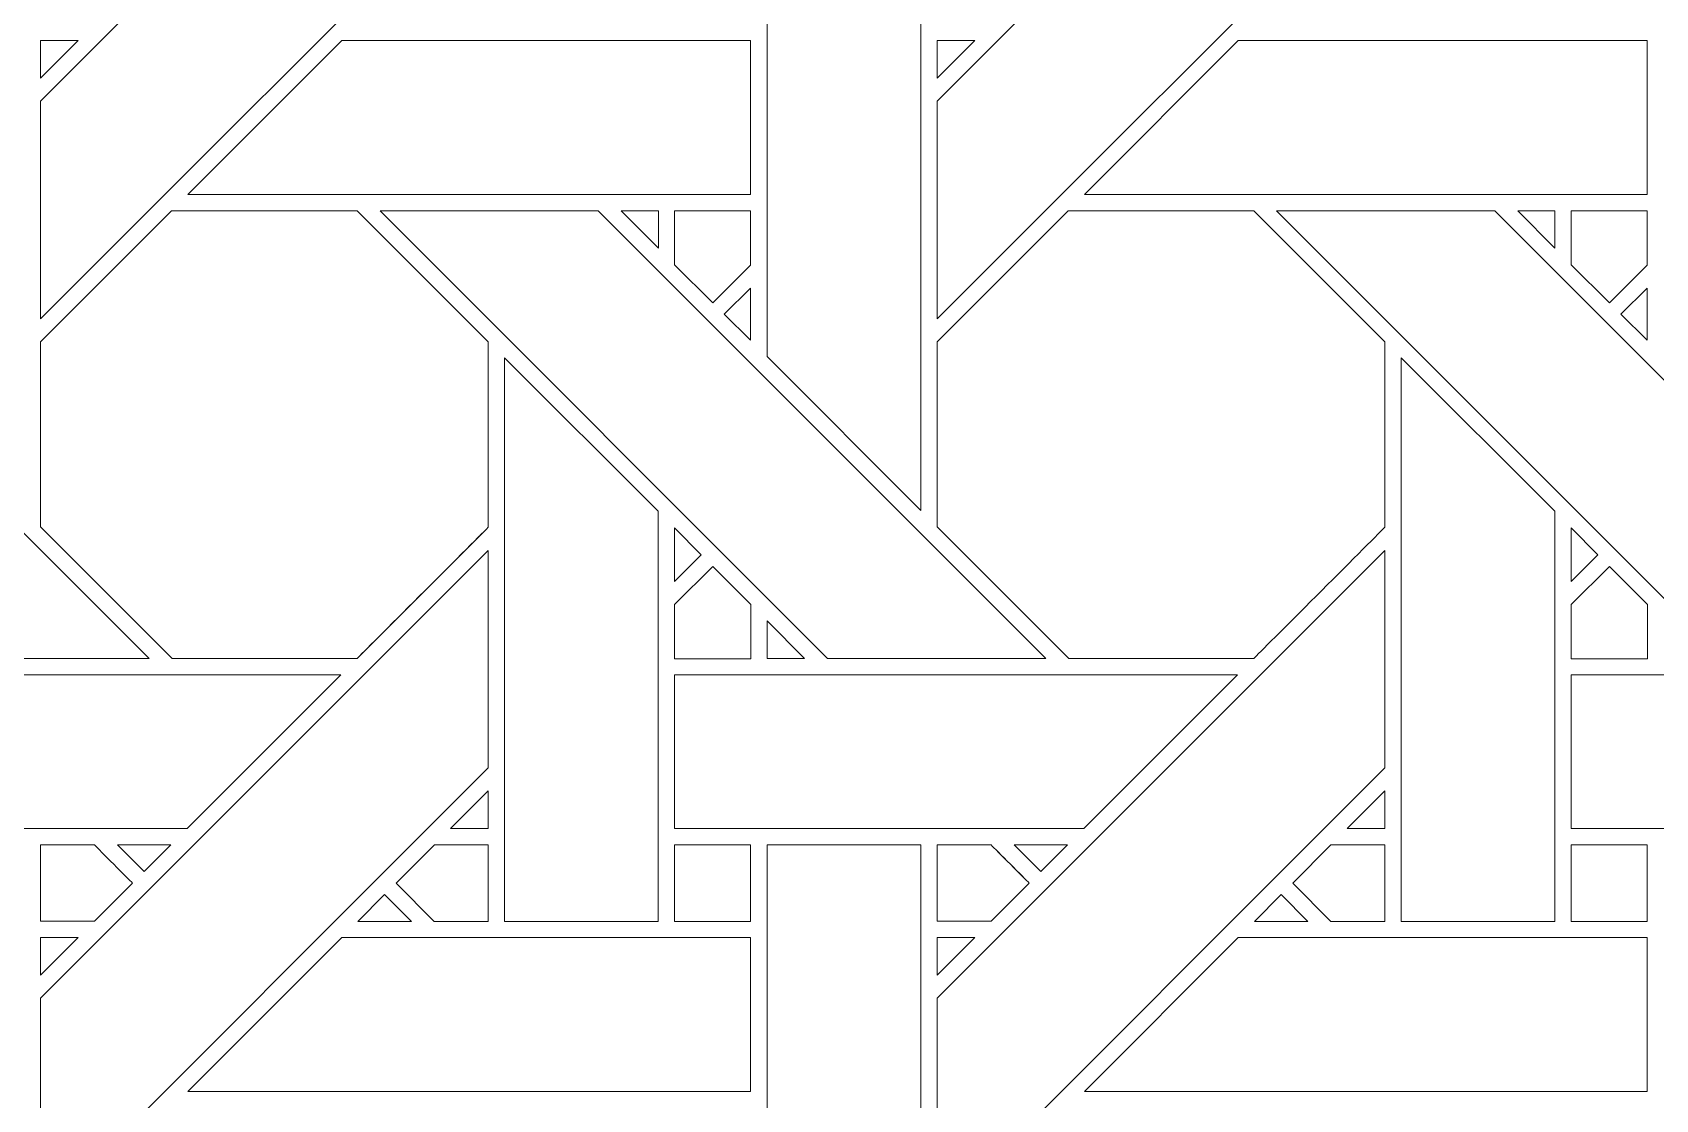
# Model space of a CAD drawing. Header units: inches. Extents: x 6.4 to 18.4, y 3.1 to 15.1.
# Drawn here: x 13.561 to 15.278, y 9.815 to 10.943 of the extents above; entities that cross this region are included whole.
import ezdxf

# ---------------------------------------------------------------- set-up
doc = ezdxf.new("R2010")
doc.units = ezdxf.units.IN
doc.header["$MEASUREMENT"] = 0
doc.layers.add('Design', color=7, linetype='Continuous', lineweight=0)

msp = doc.modelspace()

# ---------------------------------------------------------------- linework, layer by layer
at = {"layer": 'Design'}
for points, knots in [([(12.3829, 15.0948), (9.0691, 15.0948), (6.3829, 12.4085), (6.3829, 9.0948), (6.3829, 5.7811), (9.0691, 3.0948), (12.3829, 3.0948), (15.6966, 3.0948), (18.3829, 5.7811), (18.3829, 9.0948), (18.3829, 12.4085), (15.6966, 15.0948), (12.3829, 15.0948)], [0, 0, 0, 0, 1, 1, 1, 2, 2, 2, 3, 3, 3, 4, 4, 4, 4]), ([(12.3829, 14.3629), (9.4733, 14.3629), (7.1147, 12.0043), (7.1147, 9.0948), (7.1147, 6.1852), (9.4733, 3.8266), (12.3829, 3.8266), (15.2924, 3.8266), (17.651, 6.1852), (17.651, 9.0948), (17.651, 12.0043), (15.2924, 14.3629), (12.3829, 14.3629)], [0, 0, 0, 0, 1, 1, 1, 2, 2, 2, 3, 3, 3, 4, 4, 4, 4]), ([(14.0428, 11.1141), (14.0428, 11.1141), (13.5691, 10.6404), (13.5691, 10.6404), (13.5691, 10.6404), (13.5691, 10.8705), (13.5691, 10.8705), (13.5691, 10.8705), (14.0428, 11.3441), (14.0428, 11.3441), (14.0428, 11.3441), (14.0428, 11.1141), (14.0428, 11.1141)], [0, 0, 0, 0, 1, 1, 1, 2, 2, 2, 3, 3, 3, 4, 4, 4, 4]), ([(14.9915, 11.1141), (14.9915, 11.1141), (14.5179, 10.6404), (14.5179, 10.6404), (14.5179, 10.6404), (14.5179, 10.8705), (14.5179, 10.8705), (14.5179, 10.8705), (14.9915, 11.3441), (14.9915, 11.3441), (14.9915, 11.3441), (14.9915, 11.1141), (14.9915, 11.1141)], [0, 0, 0, 0, 1, 1, 1, 2, 2, 2, 3, 3, 3, 4, 4, 4, 4]), ([(14.5007, 10.4375), (14.5007, 10.4375), (14.3378, 10.6004), (14.3378, 10.6004), (14.3378, 10.6004), (14.3378, 11.0326), (14.3378, 11.0326), (14.3378, 11.0326), (14.5007, 11.0326), (14.5007, 11.0326), (14.5007, 11.0326), (14.5007, 10.4375), (14.5007, 10.4375)], [0, 0, 0, 0, 1, 1, 1, 2, 2, 2, 3, 3, 3, 4, 4, 4, 4]), ([(13.609, 10.9347), (13.609, 10.9347), (13.5691, 10.8949), (13.5691, 10.8949), (13.5691, 10.8949), (13.5691, 10.9347), (13.5691, 10.9347), (13.5691, 10.9347), (13.609, 10.9347), (13.609, 10.9347)], [0, 0, 0, 0, 1, 1, 1, 2, 2, 2, 3, 3, 3, 3]), ([(14.3203, 10.9347), (14.3203, 10.9347), (14.3203, 10.7719), (14.3203, 10.7719), (14.3203, 10.7719), (13.725, 10.7719), (13.725, 10.7719), (13.725, 10.7719), (13.8878, 10.9347), (13.8878, 10.9347), (13.8878, 10.9347), (14.3203, 10.9347), (14.3203, 10.9347)], [0, 0, 0, 0, 1, 1, 1, 2, 2, 2, 3, 3, 3, 4, 4, 4, 4]), ([(14.5577, 10.9347), (14.5577, 10.9347), (14.5179, 10.8949), (14.5179, 10.8949), (14.5179, 10.8949), (14.5179, 10.9347), (14.5179, 10.9347), (14.5179, 10.9347), (14.5577, 10.9347), (14.5577, 10.9347)], [0, 0, 0, 0, 1, 1, 1, 2, 2, 2, 3, 3, 3, 3]), ([(15.269, 10.9347), (15.269, 10.9347), (15.269, 10.7719), (15.269, 10.7719), (15.269, 10.7719), (14.6737, 10.7719), (14.6737, 10.7719), (14.6737, 10.7719), (14.8365, 10.9347), (14.8365, 10.9347), (14.8365, 10.9347), (15.269, 10.9347), (15.269, 10.9347)], [0, 0, 0, 0, 1, 1, 1, 2, 2, 2, 3, 3, 3, 4, 4, 4, 4]), ([(13.6841, 10.2811), (13.6841, 10.2811), (13.4531, 10.2811), (13.4531, 10.2811), (13.4531, 10.2811), (12.9795, 10.7548), (12.9795, 10.7548), (12.9795, 10.7548), (13.2105, 10.7548), (13.2105, 10.7548), (13.2105, 10.7548), (13.6841, 10.2811), (13.6841, 10.2811)], [0, 0, 0, 0, 1, 1, 1, 2, 2, 2, 3, 3, 3, 4, 4, 4, 4]), ([(13.7078, 10.7548), (13.7078, 10.7548), (13.904, 10.7548), (13.904, 10.7548), (13.904, 10.7548), (14.0428, 10.6161), (14.0428, 10.6161), (14.0428, 10.6161), (14.0428, 10.4199), (14.0428, 10.4199), (14.025, 10.4019), (13.9131, 10.2902), (13.9041, 10.2812), (13.9041, 10.2812), (13.7084, 10.2812), (13.7084, 10.2812), (13.7084, 10.2812), (13.5691, 10.4204), (13.5691, 10.4204), (13.5691, 10.4204), (13.5691, 10.6161), (13.5691, 10.6161), (13.5691, 10.6161), (13.7078, 10.7548), (13.7078, 10.7548)], [0, 0, 0, 0, 1, 1, 1, 2, 2, 2, 3, 3, 3, 4, 4, 4, 5, 5, 5, 6, 6, 6, 7, 7, 7, 8, 8, 8, 8]), ([(14.0428, 10.4199), (14.0246, 10.4015), (13.9128, 10.2899), (13.9041, 10.2812), (13.9041, 10.2812), (13.7084, 10.2812), (13.7084, 10.2812), (13.7084, 10.2812), (13.5691, 10.4204), (13.5691, 10.4204), (13.5691, 10.4204), (13.5691, 10.6161), (13.5691, 10.6161), (13.5691, 10.6161), (13.7078, 10.7548), (13.7078, 10.7548), (13.7078, 10.7548), (13.904, 10.7548), (13.904, 10.7548), (13.904, 10.7548), (14.0428, 10.6161), (14.0428, 10.6161), (14.0428, 10.6161), (14.0428, 10.4199), (14.0428, 10.4199)], [0, 0, 0, 0, 1, 1, 1, 2, 2, 2, 3, 3, 3, 4, 4, 4, 5, 5, 5, 6, 6, 6, 7, 7, 7, 8, 8, 8, 8]), ([(14.6329, 10.2811), (14.6329, 10.2811), (14.4018, 10.2811), (14.4018, 10.2811), (14.4018, 10.2811), (13.9283, 10.7548), (13.9283, 10.7548), (13.9283, 10.7548), (14.1592, 10.7548), (14.1592, 10.7548), (14.1592, 10.7548), (14.6329, 10.2811), (14.6329, 10.2811)], [0, 0, 0, 0, 1, 1, 1, 2, 2, 2, 3, 3, 3, 4, 4, 4, 4]), ([(14.1833, 10.7548), (14.1833, 10.7548), (14.2228, 10.7548), (14.2228, 10.7548), (14.2228, 10.7548), (14.2228, 10.715), (14.2228, 10.715), (14.2228, 10.715), (14.1833, 10.7548), (14.1833, 10.7548)], [0, 0, 0, 0, 1, 1, 1, 2, 2, 2, 3, 3, 3, 3]), ([(14.3203, 10.7548), (14.3203, 10.7548), (14.3203, 10.6972), (14.3203, 10.6972), (14.3203, 10.6972), (14.2803, 10.6573), (14.2803, 10.6573), (14.2803, 10.6573), (14.24, 10.6976), (14.24, 10.6976), (14.24, 10.6976), (14.24, 10.7548), (14.24, 10.7548), (14.24, 10.7548), (14.3203, 10.7548), (14.3203, 10.7548)], [0, 0, 0, 0, 1, 1, 1, 2, 2, 2, 3, 3, 3, 4, 4, 4, 5, 5, 5, 5]), ([(14.2803, 10.6573), (14.2803, 10.6573), (14.24, 10.6976), (14.24, 10.6976), (14.24, 10.6976), (14.24, 10.7548), (14.24, 10.7548), (14.24, 10.7548), (14.3203, 10.7548), (14.3203, 10.7548), (14.3203, 10.7548), (14.3203, 10.6972), (14.3203, 10.6972), (14.3203, 10.6972), (14.2803, 10.6573), (14.2803, 10.6573)], [0, 0, 0, 0, 1, 1, 1, 2, 2, 2, 3, 3, 3, 4, 4, 4, 5, 5, 5, 5]), ([(14.8528, 10.2812), (14.8528, 10.2812), (14.6571, 10.2812), (14.6571, 10.2812), (14.6571, 10.2812), (14.5179, 10.4204), (14.5179, 10.4204), (14.5179, 10.4204), (14.5179, 10.6161), (14.5179, 10.6161), (14.5179, 10.6161), (14.6566, 10.7548), (14.6566, 10.7548), (14.6566, 10.7548), (14.8528, 10.7548), (14.8528, 10.7548), (14.8528, 10.7548), (14.9915, 10.6161), (14.9915, 10.6161), (14.9915, 10.6161), (14.9915, 10.4199), (14.9915, 10.4199), (14.9737, 10.4019), (14.8618, 10.2902), (14.8528, 10.2812)], [0, 0, 0, 0, 1, 1, 1, 2, 2, 2, 3, 3, 3, 4, 4, 4, 5, 5, 5, 6, 6, 6, 7, 7, 7, 8, 8, 8, 8]), ([(14.9915, 10.4199), (14.9737, 10.4019), (14.8618, 10.2902), (14.8528, 10.2812), (14.8528, 10.2812), (14.6571, 10.2812), (14.6571, 10.2812), (14.6571, 10.2812), (14.5179, 10.4204), (14.5179, 10.4204), (14.5179, 10.4204), (14.5179, 10.6161), (14.5179, 10.6161), (14.5179, 10.6161), (14.6566, 10.7548), (14.6566, 10.7548), (14.6566, 10.7548), (14.8528, 10.7548), (14.8528, 10.7548), (14.8528, 10.7548), (14.9915, 10.6161), (14.9915, 10.6161), (14.9915, 10.6161), (14.9915, 10.4199), (14.9915, 10.4199)], [0, 0, 0, 0, 1, 1, 1, 2, 2, 2, 3, 3, 3, 4, 4, 4, 5, 5, 5, 6, 6, 6, 7, 7, 7, 8, 8, 8, 8]), ([(15.3506, 10.2811), (15.3506, 10.2811), (14.877, 10.7548), (14.877, 10.7548), (14.877, 10.7548), (15.1079, 10.7548), (15.1079, 10.7548), (15.1079, 10.7548), (15.5816, 10.2811), (15.5816, 10.2811), (15.5816, 10.2811), (15.3506, 10.2811), (15.3506, 10.2811)], [0, 0, 0, 0, 1, 1, 1, 2, 2, 2, 3, 3, 3, 4, 4, 4, 4]), ([(15.1321, 10.7548), (15.1321, 10.7548), (15.1715, 10.7548), (15.1715, 10.7548), (15.1715, 10.7548), (15.1715, 10.715), (15.1715, 10.715), (15.1715, 10.715), (15.1321, 10.7548), (15.1321, 10.7548)], [0, 0, 0, 0, 1, 1, 1, 2, 2, 2, 3, 3, 3, 3]), ([(15.269, 10.7548), (15.269, 10.7548), (15.269, 10.6972), (15.269, 10.6972), (15.269, 10.6972), (15.2291, 10.6573), (15.2291, 10.6573), (15.2291, 10.6573), (15.1887, 10.6976), (15.1887, 10.6976), (15.1887, 10.6976), (15.1887, 10.7548), (15.1887, 10.7548), (15.1887, 10.7548), (15.269, 10.7548), (15.269, 10.7548)], [0, 0, 0, 0, 1, 1, 1, 2, 2, 2, 3, 3, 3, 4, 4, 4, 5, 5, 5, 5]), ([(15.2291, 10.6573), (15.2291, 10.6573), (15.1887, 10.6976), (15.1887, 10.6976), (15.1887, 10.6976), (15.1887, 10.7548), (15.1887, 10.7548), (15.1887, 10.7548), (15.269, 10.7548), (15.269, 10.7548), (15.269, 10.7548), (15.269, 10.6972), (15.269, 10.6972), (15.269, 10.6972), (15.2291, 10.6573), (15.2291, 10.6573)], [0, 0, 0, 0, 1, 1, 1, 2, 2, 2, 3, 3, 3, 4, 4, 4, 5, 5, 5, 5]), ([(14.3203, 10.6729), (14.3203, 10.6729), (14.3203, 10.6178), (14.3203, 10.6178), (14.3203, 10.6178), (14.2925, 10.6452), (14.2925, 10.6452), (14.2925, 10.6452), (14.3203, 10.6729), (14.3203, 10.6729)], [0, 0, 0, 0, 1, 1, 1, 2, 2, 2, 3, 3, 3, 3]), ([(15.269, 10.6729), (15.269, 10.6729), (15.269, 10.6178), (15.269, 10.6178), (15.269, 10.6178), (15.2412, 10.6452), (15.2412, 10.6452), (15.2412, 10.6452), (15.269, 10.6729), (15.269, 10.6729)], [0, 0, 0, 0, 1, 1, 1, 2, 2, 2, 3, 3, 3, 3]), ([(14.0599, 10.0031), (14.0599, 10.0031), (14.0599, 10.599), (14.0599, 10.599), (14.0599, 10.599), (14.2227, 10.4368), (14.2227, 10.4368), (14.2227, 10.4368), (14.2227, 10.0031), (14.2227, 10.0031), (14.2227, 10.0031), (14.0599, 10.0031), (14.0599, 10.0031)], [0, 0, 0, 0, 1, 1, 1, 2, 2, 2, 3, 3, 3, 4, 4, 4, 4]), ([(15.0087, 10.0031), (15.0087, 10.0031), (15.0087, 10.599), (15.0087, 10.599), (15.0087, 10.599), (15.1714, 10.4368), (15.1714, 10.4368), (15.1714, 10.4368), (15.1714, 10.0031), (15.1714, 10.0031), (15.1714, 10.0031), (15.0087, 10.0031), (15.0087, 10.0031)], [0, 0, 0, 0, 1, 1, 1, 2, 2, 2, 3, 3, 3, 4, 4, 4, 4]), ([(14.24, 10.3626), (14.24, 10.3626), (14.24, 10.4193), (14.24, 10.4193), (14.24, 10.4193), (14.2682, 10.3908), (14.2682, 10.3908), (14.2682, 10.3908), (14.24, 10.3626), (14.24, 10.3626)], [0, 0, 0, 0, 1, 1, 1, 2, 2, 2, 3, 3, 3, 3]), ([(15.1887, 10.3626), (15.1887, 10.3626), (15.1887, 10.4193), (15.1887, 10.4193), (15.1887, 10.4193), (15.2169, 10.3908), (15.2169, 10.3908), (15.2169, 10.3908), (15.1887, 10.3626), (15.1887, 10.3626)], [0, 0, 0, 0, 1, 1, 1, 2, 2, 2, 3, 3, 3, 3]), ([(14.0428, 10.1654), (14.0428, 10.1654), (13.5691, 9.6917), (13.5691, 9.6917), (13.5691, 9.6917), (13.5691, 9.9218), (13.5691, 9.9218), (13.5691, 9.9218), (14.0428, 10.3954), (14.0428, 10.3954), (14.0428, 10.3954), (14.0428, 10.1654), (14.0428, 10.1654)], [0, 0, 0, 0, 1, 1, 1, 2, 2, 2, 3, 3, 3, 4, 4, 4, 4]), ([(14.9915, 10.1654), (14.9915, 10.1654), (14.5179, 9.6917), (14.5179, 9.6917), (14.5179, 9.6917), (14.5179, 9.9218), (14.5179, 9.9218), (14.5179, 9.9218), (14.9915, 10.3954), (14.9915, 10.3954), (14.9915, 10.3954), (14.9915, 10.1654), (14.9915, 10.1654)], [0, 0, 0, 0, 1, 1, 1, 2, 2, 2, 3, 3, 3, 4, 4, 4, 4]), ([(14.24, 10.2809), (14.24, 10.2809), (14.24, 10.3382), (14.24, 10.3382), (14.24, 10.3382), (14.2803, 10.3785), (14.2803, 10.3785), (14.2803, 10.3785), (14.3207, 10.3382), (14.3207, 10.3382), (14.3207, 10.3382), (14.3207, 10.2809), (14.3207, 10.2809), (14.3207, 10.2809), (14.24, 10.2809), (14.24, 10.2809)], [0, 0, 0, 0, 1, 1, 1, 2, 2, 2, 3, 3, 3, 4, 4, 4, 5, 5, 5, 5]), ([(14.2803, 10.3785), (14.2803, 10.3785), (14.3207, 10.3382), (14.3207, 10.3382), (14.3207, 10.3382), (14.3207, 10.2809), (14.3207, 10.2809), (14.3207, 10.2809), (14.24, 10.2809), (14.24, 10.2809), (14.24, 10.2809), (14.24, 10.3382), (14.24, 10.3382), (14.24, 10.3382), (14.2803, 10.3785), (14.2803, 10.3785)], [0, 0, 0, 0, 1, 1, 1, 2, 2, 2, 3, 3, 3, 4, 4, 4, 5, 5, 5, 5]), ([(15.1887, 10.2809), (15.1887, 10.2809), (15.1887, 10.3382), (15.1887, 10.3382), (15.1887, 10.3382), (15.2291, 10.3785), (15.2291, 10.3785), (15.2291, 10.3785), (15.2694, 10.3382), (15.2694, 10.3382), (15.2694, 10.3382), (15.2694, 10.2809), (15.2694, 10.2809), (15.2694, 10.2809), (15.1887, 10.2809), (15.1887, 10.2809)], [0, 0, 0, 0, 1, 1, 1, 2, 2, 2, 3, 3, 3, 4, 4, 4, 5, 5, 5, 5]), ([(15.2291, 10.3785), (15.2291, 10.3785), (15.2694, 10.3382), (15.2694, 10.3382), (15.2694, 10.3382), (15.2694, 10.2809), (15.2694, 10.2809), (15.2694, 10.2809), (15.1887, 10.2809), (15.1887, 10.2809), (15.1887, 10.2809), (15.1887, 10.3382), (15.1887, 10.3382), (15.1887, 10.3382), (15.2291, 10.3785), (15.2291, 10.3785)], [0, 0, 0, 0, 1, 1, 1, 2, 2, 2, 3, 3, 3, 4, 4, 4, 5, 5, 5, 5]), ([(14.3379, 10.2811), (14.3379, 10.2811), (14.3379, 10.3209), (14.3379, 10.3209), (14.3379, 10.3209), (14.3776, 10.2811), (14.3776, 10.2811), (14.3776, 10.2811), (14.3379, 10.2811), (14.3379, 10.2811)], [0, 0, 0, 0, 1, 1, 1, 2, 2, 2, 3, 3, 3, 3]), ([(13.887, 10.2639), (13.887, 10.2639), (13.7242, 10.1012), (13.7242, 10.1012), (13.7242, 10.1012), (13.2913, 10.1012), (13.2913, 10.1012), (13.2913, 10.1012), (13.2913, 10.2639), (13.2913, 10.2639), (13.2913, 10.2639), (13.887, 10.2639), (13.887, 10.2639)], [0, 0, 0, 0, 1, 1, 1, 2, 2, 2, 3, 3, 3, 4, 4, 4, 4]), ([(14.8357, 10.2639), (14.8357, 10.2639), (14.673, 10.1012), (14.673, 10.1012), (14.673, 10.1012), (14.24, 10.1012), (14.24, 10.1012), (14.24, 10.1012), (14.24, 10.2639), (14.24, 10.2639), (14.24, 10.2639), (14.8357, 10.2639), (14.8357, 10.2639)], [0, 0, 0, 0, 1, 1, 1, 2, 2, 2, 3, 3, 3, 4, 4, 4, 4]), ([(15.6217, 10.1012), (15.6217, 10.1012), (15.1887, 10.1012), (15.1887, 10.1012), (15.1887, 10.1012), (15.1887, 10.2639), (15.1887, 10.2639), (15.1887, 10.2639), (15.7844, 10.2639), (15.7844, 10.2639), (15.7844, 10.2639), (15.6217, 10.1012), (15.6217, 10.1012)], [0, 0, 0, 0, 1, 1, 1, 2, 2, 2, 3, 3, 3, 4, 4, 4, 4]), ([(14.003, 10.1012), (14.003, 10.1012), (14.0428, 10.141), (14.0428, 10.141), (14.0428, 10.141), (14.0428, 10.1012), (14.0428, 10.1012), (14.0428, 10.1012), (14.003, 10.1012), (14.003, 10.1012)], [0, 0, 0, 0, 1, 1, 1, 2, 2, 2, 3, 3, 3, 3]), ([(14.9517, 10.1012), (14.9517, 10.1012), (14.9915, 10.141), (14.9915, 10.141), (14.9915, 10.141), (14.9915, 10.1012), (14.9915, 10.1012), (14.9915, 10.1012), (14.9517, 10.1012), (14.9517, 10.1012)], [0, 0, 0, 0, 1, 1, 1, 2, 2, 2, 3, 3, 3, 3]), ([(13.6262, 10.0839), (13.6313, 10.0788), (13.6621, 10.048), (13.6665, 10.0436), (13.6665, 10.0436), (13.6261, 10.0032), (13.6261, 10.0032), (13.6261, 10.0032), (13.5691, 10.0032), (13.5691, 10.0032), (13.5691, 10.0032), (13.5691, 10.0839), (13.5691, 10.0839), (13.5691, 10.0839), (13.6262, 10.0839), (13.6262, 10.0839)], [0, 0, 0, 0, 1, 1, 1, 2, 2, 2, 3, 3, 3, 4, 4, 4, 5, 5, 5, 5]), ([(13.5691, 10.0032), (13.5691, 10.0032), (13.5691, 10.0839), (13.5691, 10.0839), (13.5691, 10.0839), (13.6262, 10.0839), (13.6262, 10.0839), (13.6313, 10.0788), (13.6621, 10.048), (13.6665, 10.0436), (13.6665, 10.0436), (13.6261, 10.0032), (13.6261, 10.0032), (13.6261, 10.0032), (13.5691, 10.0032), (13.5691, 10.0032)], [0, 0, 0, 0, 1, 1, 1, 2, 2, 2, 3, 3, 3, 4, 4, 4, 5, 5, 5, 5]), ([(13.6505, 10.0839), (13.6505, 10.0839), (13.707, 10.0839), (13.707, 10.0839), (13.707, 10.0839), (13.6787, 10.0557), (13.6787, 10.0557), (13.6787, 10.0557), (13.6505, 10.0839), (13.6505, 10.0839)], [0, 0, 0, 0, 1, 1, 1, 2, 2, 2, 3, 3, 3, 3]), ([(13.9857, 10.0031), (13.9857, 10.0031), (13.9453, 10.0435), (13.9453, 10.0435), (13.9453, 10.0435), (13.9858, 10.084), (13.9858, 10.084), (13.9858, 10.084), (14.0428, 10.084), (14.0428, 10.084), (14.0428, 10.084), (14.0428, 10.0031), (14.0428, 10.0031), (14.0428, 10.0031), (13.9857, 10.0031), (13.9857, 10.0031)], [0, 0, 0, 0, 1, 1, 1, 2, 2, 2, 3, 3, 3, 4, 4, 4, 5, 5, 5, 5]), ([(14.0428, 10.0031), (14.0428, 10.0031), (13.9857, 10.0031), (13.9857, 10.0031), (13.9857, 10.0031), (13.9453, 10.0435), (13.9453, 10.0435), (13.9453, 10.0435), (13.9858, 10.084), (13.9858, 10.084), (13.9858, 10.084), (14.0428, 10.084), (14.0428, 10.084), (14.0428, 10.084), (14.0428, 10.0031), (14.0428, 10.0031)], [0, 0, 0, 0, 1, 1, 1, 2, 2, 2, 3, 3, 3, 4, 4, 4, 5, 5, 5, 5]), ([(14.3203, 10.0031), (14.3203, 10.0031), (14.24, 10.0031), (14.24, 10.0031), (14.24, 10.0031), (14.24, 10.0839), (14.24, 10.0839), (14.24, 10.0839), (14.3203, 10.0839), (14.3203, 10.0839), (14.3203, 10.0839), (14.3203, 10.0031), (14.3203, 10.0031)], [0, 0, 0, 0, 1, 1, 1, 2, 2, 2, 3, 3, 3, 4, 4, 4, 4]), ([(14.24, 10.0031), (14.24, 10.0031), (14.24, 10.0839), (14.24, 10.0839), (14.24, 10.0839), (14.3203, 10.0839), (14.3203, 10.0839), (14.3203, 10.0839), (14.3203, 10.0031), (14.3203, 10.0031), (14.3203, 10.0031), (14.24, 10.0031), (14.24, 10.0031)], [0, 0, 0, 0, 1, 1, 1, 2, 2, 2, 3, 3, 3, 4, 4, 4, 4]), ([(14.5007, 9.4888), (14.5007, 9.4888), (14.3378, 9.6517), (14.3378, 9.6517), (14.3378, 9.6517), (14.3378, 10.0839), (14.3378, 10.0839), (14.3378, 10.0839), (14.5007, 10.0839), (14.5007, 10.0839), (14.5007, 10.0839), (14.5007, 9.4888), (14.5007, 9.4888)], [0, 0, 0, 0, 1, 1, 1, 2, 2, 2, 3, 3, 3, 4, 4, 4, 4]), ([(14.5179, 10.0032), (14.5179, 10.0032), (14.5179, 10.0839), (14.5179, 10.0839), (14.5179, 10.0839), (14.5749, 10.0839), (14.5749, 10.0839), (14.5801, 10.0788), (14.6108, 10.048), (14.6153, 10.0436), (14.6153, 10.0436), (14.5748, 10.0032), (14.5748, 10.0032), (14.5748, 10.0032), (14.5179, 10.0032), (14.5179, 10.0032)], [0, 0, 0, 0, 1, 1, 1, 2, 2, 2, 3, 3, 3, 4, 4, 4, 5, 5, 5, 5]), ([(14.5179, 10.0032), (14.5179, 10.0032), (14.5179, 10.0839), (14.5179, 10.0839), (14.5179, 10.0839), (14.5749, 10.0839), (14.5749, 10.0839), (14.58, 10.0789), (14.6107, 10.0481), (14.6153, 10.0436), (14.6153, 10.0436), (14.5748, 10.0032), (14.5748, 10.0032), (14.5748, 10.0032), (14.5179, 10.0032), (14.5179, 10.0032)], [0, 0, 0, 0, 1, 1, 1, 2, 2, 2, 3, 3, 3, 4, 4, 4, 5, 5, 5, 5]), ([(14.5993, 10.0839), (14.5993, 10.0839), (14.6557, 10.0839), (14.6557, 10.0839), (14.6557, 10.0839), (14.6275, 10.0557), (14.6275, 10.0557), (14.6275, 10.0557), (14.5993, 10.0839), (14.5993, 10.0839)], [0, 0, 0, 0, 1, 1, 1, 2, 2, 2, 3, 3, 3, 3]), ([(14.9344, 10.0031), (14.9344, 10.0031), (14.8941, 10.0435), (14.8941, 10.0435), (14.8941, 10.0435), (14.9345, 10.084), (14.9345, 10.084), (14.9345, 10.084), (14.9915, 10.084), (14.9915, 10.084), (14.9915, 10.084), (14.9915, 10.0031), (14.9915, 10.0031), (14.9915, 10.0031), (14.9344, 10.0031), (14.9344, 10.0031)], [0, 0, 0, 0, 1, 1, 1, 2, 2, 2, 3, 3, 3, 4, 4, 4, 5, 5, 5, 5]), ([(14.9915, 10.0031), (14.9915, 10.0031), (14.9344, 10.0031), (14.9344, 10.0031), (14.9344, 10.0031), (14.8941, 10.0435), (14.8941, 10.0435), (14.8941, 10.0435), (14.9345, 10.084), (14.9345, 10.084), (14.9345, 10.084), (14.9915, 10.084), (14.9915, 10.084), (14.9915, 10.084), (14.9915, 10.0031), (14.9915, 10.0031)], [0, 0, 0, 0, 1, 1, 1, 2, 2, 2, 3, 3, 3, 4, 4, 4, 5, 5, 5, 5]), ([(15.269, 10.0031), (15.269, 10.0031), (15.1887, 10.0031), (15.1887, 10.0031), (15.1887, 10.0031), (15.1887, 10.0839), (15.1887, 10.0839), (15.1887, 10.0839), (15.269, 10.0839), (15.269, 10.0839), (15.269, 10.0839), (15.269, 10.0031), (15.269, 10.0031)], [0, 0, 0, 0, 1, 1, 1, 2, 2, 2, 3, 3, 3, 4, 4, 4, 4]), ([(15.1887, 10.0031), (15.1887, 10.0031), (15.1887, 10.0839), (15.1887, 10.0839), (15.1887, 10.0839), (15.269, 10.0839), (15.269, 10.0839), (15.269, 10.0839), (15.269, 10.0031), (15.269, 10.0031), (15.269, 10.0031), (15.1887, 10.0031), (15.1887, 10.0031)], [0, 0, 0, 0, 1, 1, 1, 2, 2, 2, 3, 3, 3, 4, 4, 4, 4]), ([(13.905, 10.0031), (13.905, 10.0031), (13.9332, 10.0314), (13.9332, 10.0314), (13.9332, 10.0314), (13.9615, 10.0031), (13.9615, 10.0031), (13.9615, 10.0031), (13.905, 10.0031), (13.905, 10.0031)], [0, 0, 0, 0, 1, 1, 1, 2, 2, 2, 3, 3, 3, 3]), ([(14.8537, 10.0031), (14.8537, 10.0031), (14.8819, 10.0314), (14.8819, 10.0314), (14.8819, 10.0314), (14.9102, 10.0031), (14.9102, 10.0031), (14.9102, 10.0031), (14.8537, 10.0031), (14.8537, 10.0031)], [0, 0, 0, 0, 1, 1, 1, 2, 2, 2, 3, 3, 3, 3]), ([(13.609, 9.986), (13.609, 9.986), (13.5691, 9.9462), (13.5691, 9.9462), (13.5691, 9.9462), (13.5691, 9.986), (13.5691, 9.986), (13.5691, 9.986), (13.609, 9.986), (13.609, 9.986)], [0, 0, 0, 0, 1, 1, 1, 2, 2, 2, 3, 3, 3, 3]), ([(14.3203, 9.986), (14.3203, 9.986), (14.3203, 9.8232), (14.3203, 9.8232), (14.3203, 9.8232), (13.725, 9.8232), (13.725, 9.8232), (13.725, 9.8232), (13.8878, 9.986), (13.8878, 9.986), (13.8878, 9.986), (14.3203, 9.986), (14.3203, 9.986)], [0, 0, 0, 0, 1, 1, 1, 2, 2, 2, 3, 3, 3, 4, 4, 4, 4]), ([(14.5577, 9.986), (14.5577, 9.986), (14.5179, 9.9462), (14.5179, 9.9462), (14.5179, 9.9462), (14.5179, 9.986), (14.5179, 9.986), (14.5179, 9.986), (14.5577, 9.986), (14.5577, 9.986)], [0, 0, 0, 0, 1, 1, 1, 2, 2, 2, 3, 3, 3, 3]), ([(15.269, 9.986), (15.269, 9.986), (15.269, 9.8232), (15.269, 9.8232), (15.269, 9.8232), (14.6737, 9.8232), (14.6737, 9.8232), (14.6737, 9.8232), (14.8365, 9.986), (14.8365, 9.986), (14.8365, 9.986), (15.269, 9.986), (15.269, 9.986)], [0, 0, 0, 0, 1, 1, 1, 2, 2, 2, 3, 3, 3, 4, 4, 4, 4])]:
    msp.add_open_spline(points, degree=3, knots=knots, dxfattribs=at)

doc.saveas('drawing.dxf')
